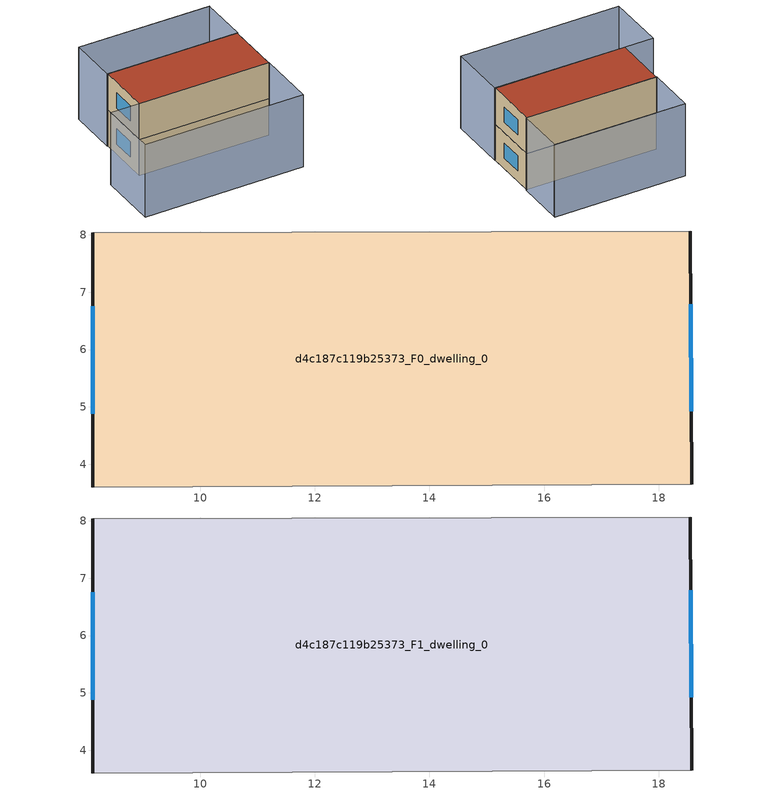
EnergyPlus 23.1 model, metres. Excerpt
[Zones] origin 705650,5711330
d4c187c119b25373_F0_dwelling_0
 floor ground (EU_floor_Construction): 18.55,8.07 18.58,3.65 8.12,3.6 8.13,8.04 z0
 wall outside (EU_wall_Construction): 18.58,3.65 18.55,8.07 / 8.13,8.04 8.12,3.6 z0:3
 wall adiabatic (EU_wall_Construction): 18.55,8.07 8.13,8.04 / 8.12,3.6 18.58,3.65 z0:3
 window (EU_Window_Construction): 18.57,4.93 18.56,6.79 / 8.13,6.75 8.13,4.88 z0.87:2.13
d4c187c119b25373_F1_dwelling_0
 floor to d4c187c119b25373_F0_dwelling_0 (EU_floor_Construction): 18.55,8.07 18.58,3.65 8.12,3.6 8.13,8.04 z3
 wall outside (EU_wall_Construction): 18.58,3.65 18.55,8.07 / 8.13,8.04 8.12,3.6 z3:6
 wall adiabatic (EU_wall_Construction): 18.55,8.07 8.13,8.04 / 8.12,3.6 18.58,3.65 z3:6
 window (EU_Window_Construction): 18.57,4.93 18.56,6.79 / 8.13,6.75 8.13,4.88 z3.87:5.13
 roof outside (EU_roof_Construction): 18.58,3.65 18.55,8.07 8.13,8.04 8.12,3.6 z6
shading: 18.6,11.99 8.06,12 / 18.65,-1.06 5.88,-1.15 / 5.88,-1.15 5.84,3.59 / 5.84,3.59 18.61,3.68 / 18.61,3.68 18.65,-1.06 / 8.06,12 18.57,12.04 / 18.57,12.04 18.59,8.07 / 18.59,8.07 8.08,8.02 / 8.08,8.02 8.06,12 z0:6
[Building]
EU S2 Campaign: North Axis=0; Terrain=City; Solar Distribution=FullExterior
[Site:Location]
London: Latitude=51.5; Longitude=-0.5; Time Zone=0; Elevation=25
[SizingPeriod:WeatherFileDays]
AnnualSizingPeriod: Begin Month=1; Begin Day of Month=1; End Month=12; End Day of Month=31; Day of Week for Start Day=Monday; Use Weather File Daylight Saving Period=No; Use Weather File Rain and Snow Indicators=No
[MATERIAL]
EU_InternalMass_Material: Roughness=MediumRough; Thickness=0.1; Conductivity=1; Density=1800; Specific Heat=900; Thermal Absorptance=0.9; Solar Absorptance=0.7; Visible Absorptance=0.7
[MATERIAL:NOMASS] Roughness=MediumRough; Thermal Absorptance=0.9; Solar Absorptance=0.7; Visible Absorptance=0.7
Name | Thermal Resistance
EU_wall_NoMass | 0.724719
EU_roof_NoMass | 2.98947
EU_floor_NoMass | 2.39157
[WINDOWMATERIAL:SIMPLEGLAZINGSYSTEM]
EU_Window_SimpleGlazing: UFactor=2.63425; Solar Heat Gain Coefficient=0.76; Visible Transmittance=0.76
[CONSTRUCTION]
EU_wall_Construction: EU_wall_NoMass
EU_roof_Construction: EU_roof_NoMass
EU_floor_Construction: EU_floor_NoMass
EU_Window_Construction: EU_Window_SimpleGlazing
EU_InternalMass_Construction: EU_InternalMass_Material
[ZONE] Type=1; Multiplier=1; Ceiling Height=autocalculate; Floor Area=autocalculate; Part of Total Floor Area=Yes
Name | Volume
d4c187c119b25373_F0_dwelling_0 | 138.552
d4c187c119b25373_F1_dwelling_0 | 138.551
[INTERNALMASS] Construction=EU_InternalMass_Construction; Surface Area=46.1836
Name | Zone or ZoneList
d4c187c119b25373_F0_dwelling_0_EU_InternalMass | d4c187c119b25373_F0_dwelling_0
d4c187c119b25373_F1_dwelling_0_EU_InternalMass | d4c187c119b25373_F1_dwelling_0
[OTHEREQUIPMENT] Fuel Type=Electricity; Design Level Calculation Method=Watts/Area; Power per Zone Floor Area=1; Fraction Latent=0; Fraction Radiant=0; Fraction Lost=0; Carbon Dioxide Generation Rate=0; EndUse Subcategory=EU_Step8_InternalGains
Name | Zone or ZoneList or Space or SpaceList | Schedule
EU_Step8_InternalGain_d4c187c119b25373_F0_dwelling_0_f000 | d4c187c119b25373_F0_dwelling_0 | EU_Step8_GainSchedule_d4c187c119b25373_F0_dwelling_0_f000
EU_Step8_InternalGain_d4c187c119b25373_F1_dwelling_0_f000 | d4c187c119b25373_F1_dwelling_0 | EU_Step8_GainSchedule_d4c187c119b25373_F1_dwelling_0_f000
[ZONEVENTILATION:DESIGNFLOWRATE] Schedule=EU_AlwaysOn; Design Flow Rate Calculation Method=AirChanges/Hour; Air Changes per Hour=0.418135; Ventilation Type=Natural; Fan Pressure Rise=0; Fan Total Efficiency=1; Constant Term Coefficient=1; Temperature Term Coefficient=0; Velocity Term Coefficient=0; Velocity Squared Term Coefficient=0; Minimum Indoor Temperature=-100; Maximum Indoor Temperature=100; Delta Temperature=-100; Minimum Outdoor Temperature=-100; Maximum Outdoor Temperature=100; Maximum Wind Speed=40
Name | Zone or ZoneList or Space or SpaceList
EU_ConstantAir_d4c187c119b25373_F0_dwelling_0 | d4c187c119b25373_F0_dwelling_0
EU_ConstantAir_d4c187c119b25373_F1_dwelling_0 | d4c187c119b25373_F1_dwelling_0
[HVACTEMPLATE:THERMOSTAT] Constant Heating Setpoint=20; Constant Cooling Setpoint=50
EU_HeatOnly_d4c187c119b25373_F0_dwelling_0; EU_HeatOnly_d4c187c119b25373_F1_dwelling_0
[HVACTEMPLATE:ZONE:IDEALLOADSAIRSYSTEM] System Availability Schedule=EU_AlwaysOn; Maximum Heating Supply Air Temperature=50; Minimum Cooling Supply Air Temperature=13; Maximum Heating Supply Air Humidity Ratio=0.0156; Minimum Cooling Supply Air Humidity Ratio=0.0077; Heating Limit=NoLimit; Cooling Limit=NoLimit; Heating Availability Schedule=EU_AlwaysOn; Cooling Availability Schedule=EU_CoolingOff; Dehumidification Control Type=ConstantSensibleHeatRatio; Cooling Sensible Heat Ratio=0.7; Dehumidification Setpoint=60; Humidification Control Type=None; Humidification Setpoint=30; Outdoor Air Method=None; Outdoor Air Flow Rate per Person=0.00944; Outdoor Air Flow Rate per Zone Floor Area=0; Outdoor Air Flow Rate per Zone=0; Demand Controlled Ventilation Type=None; Outdoor Air Economizer Type=NoEconomizer; Heat Recovery Type=None; Sensible Heat Recovery Effectiveness=0.7; Latent Heat Recovery Effectiveness=0.65
Name | Template Thermostat
d4c187c119b25373_F0_dwelling_0 | EU_HeatOnly_d4c187c119b25373_F0_dwelling_0
d4c187c119b25373_F1_dwelling_0 | EU_HeatOnly_d4c187c119b25373_F1_dwelling_0
[SIZING:ZONE] Zone Cooling Design Supply Air Temperature Input Method=SupplyAirTemperature; Zone Cooling Design Supply Air Temperature=13; Zone Heating Design Supply Air Temperature Input Method=SupplyAirTemperature; Zone Heating Design Supply Air Temperature=50; Zone Cooling Design Supply Air Humidity Ratio=0.008; Zone Heating Design Supply Air Humidity Ratio=0.008; Cooling Design Air Flow Method=DesignDay; Cooling Design Air Flow Rate=0; Cooling Minimum Air Flow per Zone Floor Area=0.000762; Cooling Minimum Air Flow=0; Cooling Minimum Air Flow Fraction=0.2; Heating Design Air Flow Method=DesignDay; Heating Design Air Flow Rate=0; Heating Maximum Air Flow per Zone Floor Area=0.002032; Heating Maximum Air Flow=0.141576; Heating Maximum Air Flow Fraction=0.3; Account for Dedicated Outdoor Air System=No; Dedicated Outdoor Air System Control Strategy=NeutralSupplyAir; Dedicated Outdoor Air Low Setpoint Temperature for Design=autosize; Dedicated Outdoor Air High Setpoint Temperature for Design=autosize; Zone Load Sizing Method=Sensible Load Only No Latent Load; Zone Latent Cooling Design Supply Air Humidity Ratio Input Method=HumidityRatioDifference; Zone Cooling Design Supply Air Humidity Ratio Difference=0.005; Zone Latent Heating Design Supply Air Humidity Ratio Input Method=HumidityRatioDifference; Zone Humidification Design Supply Air Humidity Ratio Difference=0.005
d4c187c119b25373_F0_dwelling_0; d4c187c119b25373_F1_dwelling_0
[SCHEDULE:CONSTANT]
Name | Hourly Value
EU_AlwaysOn | 1
EU_CoolingOff | 0
[SCHEDULE:FILE] Column Number=1; Rows to Skip at Top=0; Number of Hours of Data=8760; Column Separator=Comma; Interpolate to Timestep=No; Minutes per Item=60; Adjust Schedule for Daylight Savings=Yes
Name | File
EU_Step8_GainSchedule_d4c187c119b25373_F0_dwelling_0_f000 | ../../schedules/d4c187c119b25373/d4c187c119b25373_F0_dwelling_0_f000_gain.csv
EU_Step8_GainSchedule_d4c187c119b25373_F1_dwelling_0_f000 | ../../schedules/d4c187c119b25373/d4c187c119b25373_F1_dwelling_0_f000_gain.csv
